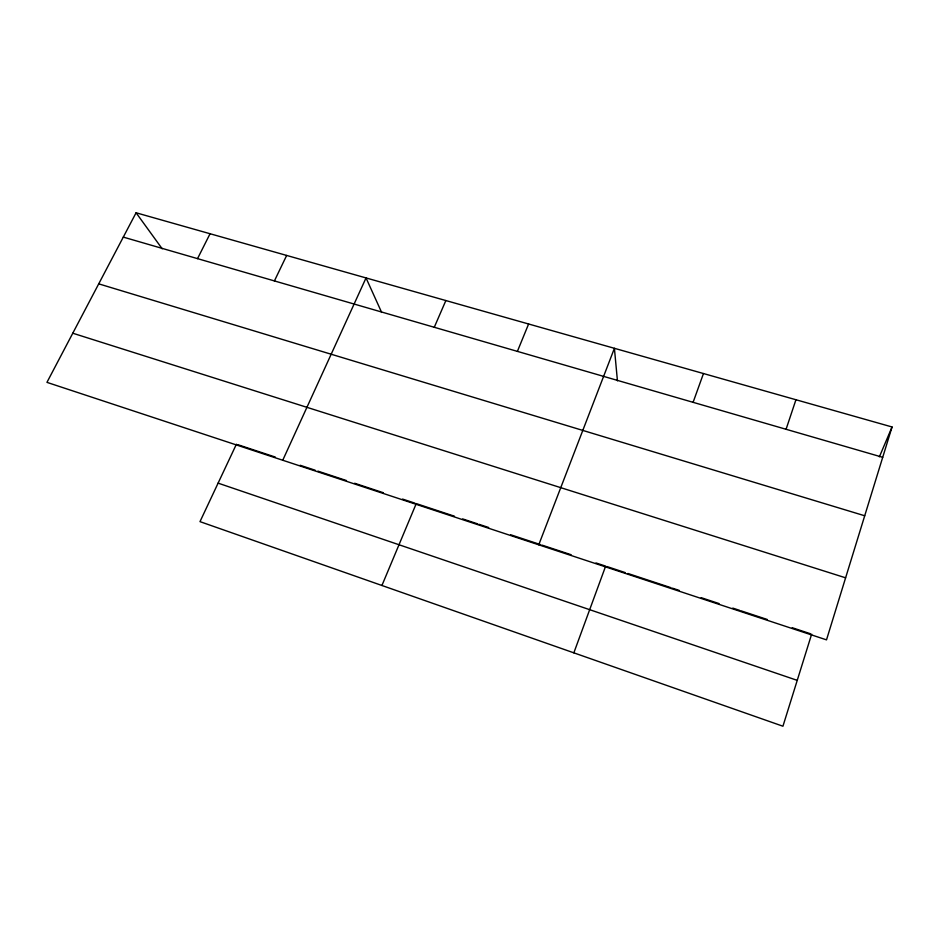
<?xml version="1.0" encoding="UTF-8"?>
<svg xmlns="http://www.w3.org/2000/svg" width="939" height="939" viewBox="0 0 939 939"><rect width="100%" height="100%" fill="white"/><g stroke="black" fill="none" stroke-linecap="round" stroke-linejoin="round"><path stroke-width="1.41" d="M892.05 426.975L826.508 639.858L46.95 382.361L136.085 212.777L892.05 426.975L879.385 456.824M811.648 634.142L782.938 726.223L199.995 521.638L236.405 444.217M786.072 429.287L795.943 399.744M693.099 402.326L703.464 373.546M573.846 652.84L605.655 566.123L595.995 562.942M538.751 544.808L614.411 348.31L617.439 380.835M517.389 351.386L528.61 324.002M381.927 585.49L416.247 503.597L454.464 516.215M434.276 327.277L445.861 300.55M282.745 460.251L366.034 277.932L381.668 312.452M274.411 280.925L286.653 255.443M197.53 258.636L210.054 233.741M123.291 237.109L882.707 457.305M98.724 283.848L864.713 515.769M72.784 333.216L845.605 577.814M237.79 444.675L275.291 457.058M300.187 465.274L315.164 470.216M317.887 471.12L346.491 480.568M354.66 483.256L383.405 492.752M402.561 499.079L414.874 503.14M462.657 518.915L477.669 523.868M479.043 524.326L488.644 527.495M510.593 534.737L540.782 544.702M542.155 545.16L571.147 554.738M607.052 566.581L625.116 572.555M627.898 573.471L670.986 587.697M672.371 588.154L679.237 590.42M701.198 597.673L719.051 603.566M732.772 608.096L739.639 610.362M741.012 610.82L767.327 619.505M792.258 627.733L810.263 633.684M218.106 483.139L797.234 680.364M136.085 212.777L162.189 248.8"/></g></svg>
